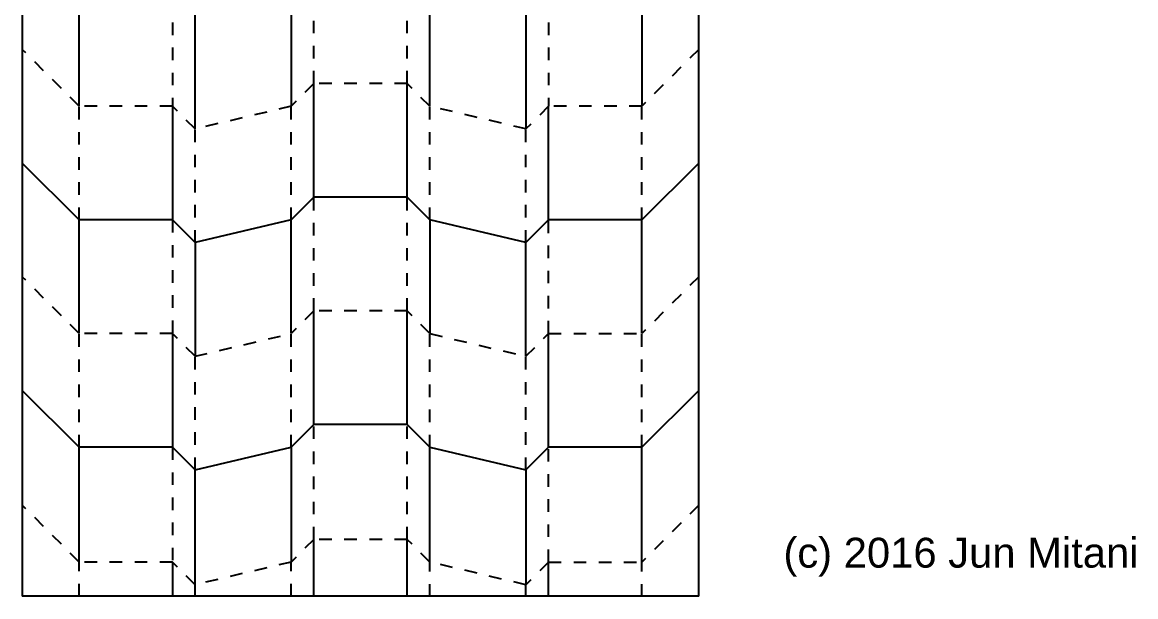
# Model space of a CAD drawing. Extents: x 11 to 192, y -290 to -9.
# Drawn here: x 67 to 192.1, y -289.9 to -225.3 of the extents above; entities that cross this region are included whole.
import ezdxf

# ---------------------------------------------------------------- set-up
doc = ezdxf.new("R2010")
doc.units = 0
for name, pattern in [('AI-LINETYPE-127', [2.822222, 1.411111, -1.411111]), ('AI-LINETYPE-134', [2.822222, 1.411111, -1.411111]), ('AI-LINETYPE-135', [2.822222, 1.411111, -1.411111]), ('AI-LINETYPE-136', [2.822222, 1.411111, -1.411111]), ('AI-LINETYPE-140', [2.822222, 1.411111, -1.411111]), ('AI-LINETYPE-141', [2.822222, 1.411111, -1.411111]), ('AI-LINETYPE-142', [2.822222, 1.411111, -1.411111]), ('AI-LINETYPE-143', [2.822222, 1.411111, -1.411111]), ('AI-LINETYPE-144', [2.822222, 1.411111, -1.411111]), ('AI-LINETYPE-145', [2.822222, 1.411111, -1.411111]), ('AI-LINETYPE-146', [2.822222, 1.411111, -1.411111]), ('AI-LINETYPE-149', [2.822222, 1.411111, -1.411111]), ('AI-LINETYPE-155', [2.822222, 1.411111, -1.411111]), ('AI-LINETYPE-158', [2.822222, 1.411111, -1.411111]), ('AI-LINETYPE-159', [2.822222, 1.411111, -1.411111]), ('AI-LINETYPE-160', [2.822222, 1.411111, -1.411111]), ('AI-LINETYPE-161', [2.822222, 1.411111, -1.411111]), ('AI-LINETYPE-162', [2.822222, 1.411111, -1.411111]), ('AI-LINETYPE-163', [2.822222, 1.411111, -1.411111]), ('AI-LINETYPE-164', [2.822222, 1.411111, -1.411111]), ('AI-LINETYPE-165', [2.822222, 1.411111, -1.411111]), ('AI-LINETYPE-166', [2.822222, 1.411111, -1.411111]), ('AI-LINETYPE-167', [2.822222, 1.411111, -1.411111]), ('AI-LINETYPE-168', [2.822222, 1.411111, -1.411111]), ('AI-LINETYPE-169', [2.822222, 1.411111, -1.411111]), ('AI-LINETYPE-170', [2.822222, 1.411111, -1.411111]), ('AI-LINETYPE-171', [2.822222, 1.411111, -1.411111]), ('AI-LINETYPE-173', [2.822222, 1.411111, -1.411111]), ('AI-LINETYPE-174', [2.822222, 1.411111, -1.411111]), ('AI-LINETYPE-175', [2.822222, 1.411111, -1.411111]), ('AI-LINETYPE-177', [2.822222, 1.411111, -1.411111]), ('AI-LINETYPE-178', [2.822222, 1.411111, -1.411111]), ('AI-LINETYPE-179', [2.822222, 1.411111, -1.411111]), ('AI-LINETYPE-180', [2.822222, 1.411111, -1.411111]), ('AI-LINETYPE-181', [2.822222, 1.411111, -1.411111]), ('AI-LINETYPE-182', [2.822222, 1.411111, -1.411111]), ('AI-LINETYPE-185', [2.822222, 1.411111, -1.411111]), ('AI-LINETYPE-186', [2.822222, 1.411111, -1.411111]), ('AI-LINETYPE-187', [2.822222, 1.411111, -1.411111]), ('AI-LINETYPE-188', [2.822222, 1.411111, -1.411111]), ('AI-LINETYPE-189', [2.822222, 1.411111, -1.411111]), ('AI-LINETYPE-191', [2.822222, 1.411111, -1.411111]), ('AI-LINETYPE-192', [2.822222, 1.411111, -1.411111]), ('AI-LINETYPE-193', [2.822222, 1.411111, -1.411111]), ('AI-LINETYPE-220', [2.822222, 1.411111, -1.411111]), ('AI-LINETYPE-221', [2.822222, 1.411111, -1.411111]), ('AI-LINETYPE-222', [2.822222, 1.411111, -1.411111]), ('AI-LINETYPE-223', [2.822222, 1.411111, -1.411111]), ('AI-LINETYPE-224', [2.822222, 1.411111, -1.411111]), ('AI-LINETYPE-225', [2.822222, 1.411111, -1.411111]), ('AI-LINETYPE-226', [2.822222, 1.411111, -1.411111]), ('AI-LINETYPE-227', [2.822222, 1.411111, -1.411111]), ('AI-LINETYPE-228', [2.822222, 1.411111, -1.411111]), ('AI-LINETYPE-229', [2.822222, 1.411111, -1.411111]), ('AI-LINETYPE-230', [2.822222, 1.411111, -1.411111]), ('AI-LINETYPE-231', [2.822222, 1.411111, -1.411111]), ('AI-LINETYPE-232', [2.822222, 1.411111, -1.411111]), ('AI-LINETYPE-233', [2.822222, 1.411111, -1.411111]), ('AI-LINETYPE-234', [2.822222, 1.411111, -1.411111]), ('AI-LINETYPE-235', [2.822222, 1.411111, -1.411111]), ('AI-LINETYPE-236', [2.822222, 1.411111, -1.411111]), ('AI-LINETYPE-237', [2.822222, 1.411111, -1.411111]), ('AI-LINETYPE-238', [2.822222, 1.411111, -1.411111])]:
    doc.linetypes.add(name, pattern=pattern)
for name, color, linetype in [('CUTLINE', 7, 'CONTINUOUS'), ('MOUNTAINLINE', 7, 'CONTINUOUS'), ('TEXT', 7, 'CONTINUOUS'), ('VALLEYLINE', 7, 'CONTINUOUS')]:
    doc.layers.add(name, color=color, linetype=linetype)

# ---------------------------------------------------------------- blocks, each defined once
blk = doc.blocks.new('BLOCK_5')
at = {"layer": 'CUTLINE', "color": 7}
blk.add_lwpolyline([(143, -289.8), (143, -161.88)], dxfattribs=at)
blk = doc.blocks.new('BLOCK_6')
at = {"layer": 'CUTLINE', "color": 7}
blk.add_lwpolyline([(67.01, -161.88), (67.01, -289.8)], dxfattribs=at)
blk = doc.blocks.new('BLOCK_7')
at = {"layer": 'CUTLINE', "color": 7}
for points in [[(143, -279.54), (143, -279.54)], [(143, -289.8), (67.01, -289.8)]]:
    blk.add_lwpolyline(points, dxfattribs=at)
blk = doc.blocks.new('BLOCK_134')
at = {"layer": 'VALLEYLINE', "color": 7, "linetype": 'AI-LINETYPE-127'}
blk.add_lwpolyline([(123.58, -237.3), (112.79, -234.74)], dxfattribs=at)
blk = doc.blocks.new('BLOCK_141')
at = {"layer": 'VALLEYLINE', "color": 7, "linetype": 'AI-LINETYPE-134'}
blk.add_lwpolyline([(97.21, -234.74), (86.42, -237.3)], dxfattribs=at)
blk = doc.blocks.new('BLOCK_142')
at = {"layer": 'VALLEYLINE', "color": 7, "linetype": 'AI-LINETYPE-135'}
blk.add_lwpolyline([(97.21, -285.97), (86.42, -288.53)], dxfattribs=at)
blk = doc.blocks.new('BLOCK_143')
at = {"layer": 'VALLEYLINE', "color": 7, "linetype": 'AI-LINETYPE-136'}
blk.add_lwpolyline([(123.58, -288.53), (112.79, -285.97)], dxfattribs=at)
blk = doc.blocks.new('BLOCK_147')
at = {"layer": 'VALLEYLINE', "color": 7, "linetype": 'AI-LINETYPE-140'}
blk.add_lwpolyline([(83.87, -216.86), (83.87, -234.74)], dxfattribs=at)
blk = doc.blocks.new('BLOCK_148')
at = {"layer": 'VALLEYLINE', "color": 7, "linetype": 'AI-LINETYPE-141'}
blk.add_lwpolyline([(83.87, -234.74), (73.39, -234.74)], dxfattribs=at)
blk = doc.blocks.new('BLOCK_149')
at = {"layer": 'VALLEYLINE', "color": 7, "linetype": 'AI-LINETYPE-142'}
blk.add_lwpolyline([(73.39, -247.52), (73.39, -234.74)], dxfattribs=at)
blk = doc.blocks.new('BLOCK_150')
at = {"layer": 'VALLEYLINE', "color": 7, "linetype": 'AI-LINETYPE-143'}
blk.add_lwpolyline([(83.87, -247.52), (83.87, -260.29)], dxfattribs=at)
blk = doc.blocks.new('BLOCK_151')
at = {"layer": 'VALLEYLINE', "color": 7, "linetype": 'AI-LINETYPE-144'}
blk.add_lwpolyline([(73.39, -273.07), (73.39, -260.29)], dxfattribs=at)
blk = doc.blocks.new('BLOCK_152')
at = {"layer": 'VALLEYLINE', "color": 7, "linetype": 'AI-LINETYPE-145'}
blk.add_lwpolyline([(83.87, -273.07), (83.87, -285.97)], dxfattribs=at)
blk = doc.blocks.new('BLOCK_153')
at = {"layer": 'VALLEYLINE', "color": 7, "linetype": 'AI-LINETYPE-146'}
blk.add_lwpolyline([(83.87, -285.97), (73.39, -285.97)], dxfattribs=at)
blk = doc.blocks.new('BLOCK_156')
at = {"layer": 'VALLEYLINE', "color": 7, "linetype": 'AI-LINETYPE-149'}
blk.add_lwpolyline([(126.13, -216.86), (126.13, -234.74)], dxfattribs=at)
blk = doc.blocks.new('BLOCK_162')
at = {"layer": 'VALLEYLINE', "color": 7, "linetype": 'AI-LINETYPE-155'}
blk.add_lwpolyline([(136.61, -234.74), (126.13, -234.74)], dxfattribs=at)
blk = doc.blocks.new('BLOCK_165')
at = {"layer": 'VALLEYLINE', "color": 7, "linetype": 'AI-LINETYPE-158'}
blk.add_lwpolyline([(142.99, -228.35), (136.61, -234.74)], dxfattribs=at)
blk = doc.blocks.new('BLOCK_166')
at = {"layer": 'VALLEYLINE', "color": 7, "linetype": 'AI-LINETYPE-159'}
blk.add_lwpolyline([(136.61, -247.52), (136.61, -234.74)], dxfattribs=at)
blk = doc.blocks.new('BLOCK_167')
at = {"layer": 'VALLEYLINE', "color": 7, "linetype": 'AI-LINETYPE-160'}
blk.add_lwpolyline([(143, -253.9), (136.61, -260.29)], dxfattribs=at)
blk = doc.blocks.new('BLOCK_168')
at = {"layer": 'VALLEYLINE', "color": 7, "linetype": 'AI-LINETYPE-161'}
blk.add_lwpolyline([(136.61, -273.07), (136.61, -260.29)], dxfattribs=at)
blk = doc.blocks.new('BLOCK_169')
at = {"layer": 'VALLEYLINE', "color": 7, "linetype": 'AI-LINETYPE-162'}
blk.add_lwpolyline([(126.13, -260.29), (136.61, -260.29)], dxfattribs=at)
blk = doc.blocks.new('BLOCK_170')
at = {"layer": 'VALLEYLINE', "color": 7, "linetype": 'AI-LINETYPE-163'}
blk.add_lwpolyline([(143, -279.58), (136.61, -285.97)], dxfattribs=at)
blk = doc.blocks.new('BLOCK_171')
at = {"layer": 'VALLEYLINE', "color": 7, "linetype": 'AI-LINETYPE-164'}
blk.add_lwpolyline([(126.13, -285.97), (136.61, -285.97)], dxfattribs=at)
blk = doc.blocks.new('BLOCK_172')
at = {"layer": 'VALLEYLINE', "color": 7, "linetype": 'AI-LINETYPE-165'}
blk.add_lwpolyline([(126.13, -260.29), (126.13, -247.52)], dxfattribs=at)
blk = doc.blocks.new('BLOCK_173')
at = {"layer": 'VALLEYLINE', "color": 7, "linetype": 'AI-LINETYPE-166'}
blk.add_lwpolyline([(123.58, -250.07), (123.58, -237.3)], dxfattribs=at)
blk = doc.blocks.new('BLOCK_174')
at = {"layer": 'VALLEYLINE', "color": 7, "linetype": 'AI-LINETYPE-167'}
blk.add_lwpolyline([(126.13, -285.97), (126.13, -273.07)], dxfattribs=at)
blk = doc.blocks.new('BLOCK_175')
at = {"layer": 'VALLEYLINE', "color": 7, "linetype": 'AI-LINETYPE-168'}
blk.add_lwpolyline([(123.58, -275.62), (123.58, -262.85)], dxfattribs=at)
blk = doc.blocks.new('BLOCK_176')
at = {"layer": 'VALLEYLINE', "color": 7, "linetype": 'AI-LINETYPE-169'}
blk.add_lwpolyline([(112.79, -247.52), (112.79, -234.74)], dxfattribs=at)
blk = doc.blocks.new('BLOCK_177')
at = {"layer": 'VALLEYLINE', "color": 7, "linetype": 'AI-LINETYPE-170'}
blk.add_lwpolyline([(112.79, -273.07), (112.79, -260.29)], dxfattribs=at)
blk = doc.blocks.new('BLOCK_178')
at = {"layer": 'VALLEYLINE', "color": 7, "linetype": 'AI-LINETYPE-171'}
blk.add_lwpolyline([(112.79, -260.29), (123.58, -262.85)], dxfattribs=at)
blk = doc.blocks.new('BLOCK_180')
at = {"layer": 'VALLEYLINE', "color": 7, "linetype": 'AI-LINETYPE-173'}
blk.add_lwpolyline([(110.24, -232.19), (110.24, -219.41)], dxfattribs=at)
blk = doc.blocks.new('BLOCK_181')
at = {"layer": 'VALLEYLINE', "color": 7, "linetype": 'AI-LINETYPE-174'}
blk.add_lwpolyline([(110.24, -257.74), (110.24, -244.96)], dxfattribs=at)
blk = doc.blocks.new('BLOCK_182')
at = {"layer": 'VALLEYLINE', "color": 7, "linetype": 'AI-LINETYPE-175'}
blk.add_lwpolyline([(110.24, -283.42), (110.24, -270.51)], dxfattribs=at)
blk = doc.blocks.new('BLOCK_184')
at = {"layer": 'VALLEYLINE', "color": 7, "linetype": 'AI-LINETYPE-177'}
blk.add_lwpolyline([(99.76, -232.19), (99.76, -219.41)], dxfattribs=at)
blk = doc.blocks.new('BLOCK_185')
at = {"layer": 'VALLEYLINE', "color": 7, "linetype": 'AI-LINETYPE-178'}
blk.add_lwpolyline([(110.24, -232.19), (99.76, -232.19)], dxfattribs=at)
blk = doc.blocks.new('BLOCK_186')
at = {"layer": 'VALLEYLINE', "color": 7, "linetype": 'AI-LINETYPE-179'}
blk.add_lwpolyline([(99.76, -257.74), (99.76, -244.96)], dxfattribs=at)
blk = doc.blocks.new('BLOCK_187')
at = {"layer": 'VALLEYLINE', "color": 7, "linetype": 'AI-LINETYPE-180'}
blk.add_lwpolyline([(110.24, -257.74), (99.76, -257.74)], dxfattribs=at)
blk = doc.blocks.new('BLOCK_188')
at = {"layer": 'VALLEYLINE', "color": 7, "linetype": 'AI-LINETYPE-181'}
blk.add_lwpolyline([(99.76, -283.42), (99.76, -270.51)], dxfattribs=at)
blk = doc.blocks.new('BLOCK_189')
at = {"layer": 'VALLEYLINE', "color": 7, "linetype": 'AI-LINETYPE-182'}
blk.add_lwpolyline([(110.24, -283.42), (99.76, -283.42)], dxfattribs=at)
blk = doc.blocks.new('BLOCK_192')
at = {"layer": 'VALLEYLINE', "color": 7, "linetype": 'AI-LINETYPE-185'}
blk.add_lwpolyline([(97.21, -247.52), (97.21, -234.74)], dxfattribs=at)
blk = doc.blocks.new('BLOCK_193')
at = {"layer": 'VALLEYLINE', "color": 7, "linetype": 'AI-LINETYPE-186'}
blk.add_lwpolyline([(97.21, -273.07), (97.21, -260.29)], dxfattribs=at)
blk = doc.blocks.new('BLOCK_194')
at = {"layer": 'VALLEYLINE', "color": 7, "linetype": 'AI-LINETYPE-187'}
blk.add_lwpolyline([(86.42, -250.07), (86.42, -237.3)], dxfattribs=at)
blk = doc.blocks.new('BLOCK_195')
at = {"layer": 'VALLEYLINE', "color": 7, "linetype": 'AI-LINETYPE-188'}
blk.add_lwpolyline([(86.42, -262.85), (97.21, -260.29)], dxfattribs=at)
blk = doc.blocks.new('BLOCK_196')
at = {"layer": 'VALLEYLINE', "color": 7, "linetype": 'AI-LINETYPE-189'}
blk.add_lwpolyline([(86.42, -275.62), (86.42, -262.85)], dxfattribs=at)
blk = doc.blocks.new('BLOCK_198')
at = {"layer": 'VALLEYLINE', "color": 7, "linetype": 'AI-LINETYPE-191'}
blk.add_lwpolyline([(73.39, -234.74), (67.01, -228.35)], dxfattribs=at)
blk = doc.blocks.new('BLOCK_199')
at = {"layer": 'VALLEYLINE', "color": 7, "linetype": 'AI-LINETYPE-192'}
blk.add_lwpolyline([(73.39, -260.29), (67.01, -253.9)], dxfattribs=at)
blk = doc.blocks.new('BLOCK_200')
at = {"layer": 'VALLEYLINE', "color": 7, "linetype": 'AI-LINETYPE-193'}
blk.add_lwpolyline([(73.39, -285.97), (67.01, -279.58)], dxfattribs=at)
blk = doc.blocks.new('BLOCK_227')
at = {"layer": 'VALLEYLINE', "color": 7, "linetype": 'AI-LINETYPE-220'}
blk.add_lwpolyline([(83.87, -260.29), (73.39, -260.29)], dxfattribs=at)
blk = doc.blocks.new('BLOCK_228')
at = {"layer": 'VALLEYLINE', "color": 7, "linetype": 'AI-LINETYPE-221'}
blk.add_lwpolyline([(126.13, -234.74), (123.58, -237.3)], dxfattribs=at)
blk = doc.blocks.new('BLOCK_229')
at = {"layer": 'VALLEYLINE', "color": 7, "linetype": 'AI-LINETYPE-222'}
blk.add_lwpolyline([(123.58, -262.85), (126.13, -260.29)], dxfattribs=at)
blk = doc.blocks.new('BLOCK_230')
at = {"layer": 'VALLEYLINE', "color": 7, "linetype": 'AI-LINETYPE-223'}
blk.add_lwpolyline([(112.79, -289.87), (112.79, -285.97)], dxfattribs=at)
blk = doc.blocks.new('BLOCK_231')
at = {"layer": 'VALLEYLINE', "color": 7, "linetype": 'AI-LINETYPE-224'}
blk.add_lwpolyline([(112.79, -234.74), (110.24, -232.19)], dxfattribs=at)
blk = doc.blocks.new('BLOCK_232')
at = {"layer": 'VALLEYLINE', "color": 7, "linetype": 'AI-LINETYPE-225'}
blk.add_lwpolyline([(112.79, -260.29), (110.24, -257.74)], dxfattribs=at)
blk = doc.blocks.new('BLOCK_233')
at = {"layer": 'VALLEYLINE', "color": 7, "linetype": 'AI-LINETYPE-226'}
blk.add_lwpolyline([(112.79, -285.97), (110.24, -283.42)], dxfattribs=at)
blk = doc.blocks.new('BLOCK_234')
at = {"layer": 'VALLEYLINE', "color": 7, "linetype": 'AI-LINETYPE-227'}
blk.add_lwpolyline([(99.76, -232.19), (97.21, -234.74)], dxfattribs=at)
blk = doc.blocks.new('BLOCK_235')
at = {"layer": 'VALLEYLINE', "color": 7, "linetype": 'AI-LINETYPE-228'}
blk.add_lwpolyline([(99.76, -257.74), (97.21, -260.29)], dxfattribs=at)
blk = doc.blocks.new('BLOCK_236')
at = {"layer": 'VALLEYLINE', "color": 7, "linetype": 'AI-LINETYPE-229'}
blk.add_lwpolyline([(86.42, -237.3), (83.87, -234.74)], dxfattribs=at)
blk = doc.blocks.new('BLOCK_237')
at = {"layer": 'VALLEYLINE', "color": 7, "linetype": 'AI-LINETYPE-230'}
blk.add_lwpolyline([(86.42, -262.85), (83.87, -260.29)], dxfattribs=at)
blk = doc.blocks.new('BLOCK_238')
at = {"layer": 'VALLEYLINE', "color": 7, "linetype": 'AI-LINETYPE-231'}
blk.add_lwpolyline([(73.39, -289.83), (73.39, -285.97)], dxfattribs=at)
blk = doc.blocks.new('BLOCK_239')
at = {"layer": 'VALLEYLINE', "color": 7, "linetype": 'AI-LINETYPE-232'}
blk.add_lwpolyline([(136.61, -289.87), (136.61, -285.97)], dxfattribs=at)
blk = doc.blocks.new('BLOCK_240')
at = {"layer": 'VALLEYLINE', "color": 7, "linetype": 'AI-LINETYPE-233'}
blk.add_lwpolyline([(126.13, -285.97), (123.58, -288.53)], dxfattribs=at)
blk = doc.blocks.new('BLOCK_241')
at = {"layer": 'VALLEYLINE', "color": 7, "linetype": 'AI-LINETYPE-234'}
blk.add_lwpolyline([(99.76, -283.42), (97.21, -285.97)], dxfattribs=at)
blk = doc.blocks.new('BLOCK_242')
at = {"layer": 'VALLEYLINE', "color": 7, "linetype": 'AI-LINETYPE-235'}
blk.add_lwpolyline([(97.21, -289.83), (97.21, -285.97)], dxfattribs=at)
blk = doc.blocks.new('BLOCK_243')
at = {"layer": 'VALLEYLINE', "color": 7, "linetype": 'AI-LINETYPE-236'}
blk.add_lwpolyline([(86.42, -288.53), (83.87, -285.97)], dxfattribs=at)
blk = doc.blocks.new('BLOCK_349')
at = {"layer": 'MOUNTAINLINE', "color": 7}
blk.add_lwpolyline([(112.79, -234.74), (112.79, -216.86)], dxfattribs=at)
blk = doc.blocks.new('BLOCK_350')
at = {"layer": 'MOUNTAINLINE', "color": 7}
blk.add_lwpolyline([(123.58, -214.3), (123.58, -237.3)], dxfattribs=at)
blk = doc.blocks.new('BLOCK_357')
at = {"layer": 'MOUNTAINLINE', "color": 7}
blk.add_lwpolyline([(86.42, -237.3), (86.43, -214.3)], dxfattribs=at)
blk = doc.blocks.new('BLOCK_358')
at = {"layer": 'MOUNTAINLINE', "color": 7}
blk.add_lwpolyline([(97.21, -216.86), (97.21, -234.74)], dxfattribs=at)
blk = doc.blocks.new('BLOCK_359')
at = {"layer": 'MOUNTAINLINE', "color": 7}
blk.add_lwpolyline([(86.42, -275.62), (97.21, -273.07)], dxfattribs=at)
blk = doc.blocks.new('BLOCK_360')
at = {"layer": 'MOUNTAINLINE', "color": 7}
blk.add_lwpolyline([(97.21, -273.07), (97.21, -285.97)], dxfattribs=at)
blk = doc.blocks.new('BLOCK_361')
at = {"layer": 'MOUNTAINLINE', "color": 7}
blk.add_lwpolyline([(86.42, -288.53), (86.42, -275.62)], dxfattribs=at)
blk = doc.blocks.new('BLOCK_362')
at = {"layer": 'MOUNTAINLINE', "color": 7}
blk.add_lwpolyline([(112.79, -285.97), (112.79, -273.07)], dxfattribs=at)
blk = doc.blocks.new('BLOCK_363')
at = {"layer": 'MOUNTAINLINE', "color": 7}
blk.add_lwpolyline([(112.79, -273.07), (123.58, -275.62)], dxfattribs=at)
blk = doc.blocks.new('BLOCK_364')
at = {"layer": 'MOUNTAINLINE', "color": 7}
blk.add_lwpolyline([(123.58, -275.62), (123.58, -288.53)], dxfattribs=at)
blk = doc.blocks.new('BLOCK_372')
at = {"layer": 'MOUNTAINLINE', "color": 7}
blk.add_lwpolyline([(73.39, -234.74), (73.39, -216.86)], dxfattribs=at)
blk = doc.blocks.new('BLOCK_373')
at = {"layer": 'MOUNTAINLINE', "color": 7}
blk.add_lwpolyline([(83.87, -234.74), (83.87, -247.52)], dxfattribs=at)
blk = doc.blocks.new('BLOCK_374')
at = {"layer": 'MOUNTAINLINE', "color": 7}
blk.add_lwpolyline([(83.87, -247.52), (73.39, -247.52)], dxfattribs=at)
blk = doc.blocks.new('BLOCK_375')
at = {"layer": 'MOUNTAINLINE', "color": 7}
blk.add_lwpolyline([(73.39, -260.29), (73.39, -247.52)], dxfattribs=at)
blk = doc.blocks.new('BLOCK_376')
at = {"layer": 'MOUNTAINLINE', "color": 7}
blk.add_lwpolyline([(83.87, -260.29), (83.87, -273.07)], dxfattribs=at)
blk = doc.blocks.new('BLOCK_377')
at = {"layer": 'MOUNTAINLINE', "color": 7}
blk.add_lwpolyline([(83.87, -273.07), (73.39, -273.07)], dxfattribs=at)
blk = doc.blocks.new('BLOCK_378')
at = {"layer": 'MOUNTAINLINE', "color": 7}
blk.add_lwpolyline([(73.39, -285.97), (73.39, -273.07)], dxfattribs=at)
blk = doc.blocks.new('BLOCK_379')
at = {"layer": 'MOUNTAINLINE', "color": 7}
blk.add_lwpolyline([(83.87, -285.97), (83.87, -289.87)], dxfattribs=at)
blk = doc.blocks.new('BLOCK_392')
at = {"layer": 'MOUNTAINLINE', "color": 7}
blk.add_lwpolyline([(136.61, -216.86), (136.61, -234.74)], dxfattribs=at)
blk = doc.blocks.new('BLOCK_395')
at = {"layer": 'MOUNTAINLINE', "color": 7}
blk.add_lwpolyline([(142.99, -241.13), (136.61, -247.52)], dxfattribs=at)
blk = doc.blocks.new('BLOCK_396')
at = {"layer": 'MOUNTAINLINE', "color": 7}
blk.add_lwpolyline([(126.13, -247.52), (126.13, -234.74)], dxfattribs=at)
blk = doc.blocks.new('BLOCK_397')
at = {"layer": 'MOUNTAINLINE', "color": 7}
blk.add_lwpolyline([(136.61, -247.52), (126.13, -247.52)], dxfattribs=at)
blk = doc.blocks.new('BLOCK_398')
at = {"layer": 'MOUNTAINLINE', "color": 7}
blk.add_lwpolyline([(136.61, -260.29), (136.61, -247.52)], dxfattribs=at)
blk = doc.blocks.new('BLOCK_399')
at = {"layer": 'MOUNTAINLINE', "color": 7}
blk.add_lwpolyline([(143, -266.68), (136.61, -273.07)], dxfattribs=at)
blk = doc.blocks.new('BLOCK_400')
at = {"layer": 'MOUNTAINLINE', "color": 7}
blk.add_lwpolyline([(126.13, -273.07), (126.13, -260.29)], dxfattribs=at)
blk = doc.blocks.new('BLOCK_401')
at = {"layer": 'MOUNTAINLINE', "color": 7}
blk.add_lwpolyline([(136.61, -273.07), (126.13, -273.07)], dxfattribs=at)
blk = doc.blocks.new('BLOCK_402')
at = {"layer": 'MOUNTAINLINE', "color": 7}
blk.add_lwpolyline([(136.61, -285.97), (136.61, -273.07)], dxfattribs=at)
blk = doc.blocks.new('BLOCK_403')
at = {"layer": 'MOUNTAINLINE', "color": 7}
blk.add_lwpolyline([(126.13, -289.73), (126.13, -285.97)], dxfattribs=at)
blk = doc.blocks.new('BLOCK_404')
at = {"layer": 'MOUNTAINLINE', "color": 7}
blk.add_lwpolyline([(126.13, -247.52), (123.58, -250.07)], dxfattribs=at)
blk = doc.blocks.new('BLOCK_405')
at = {"layer": 'MOUNTAINLINE', "color": 7}
blk.add_lwpolyline([(126.13, -273.07), (123.58, -275.62)], dxfattribs=at)
blk = doc.blocks.new('BLOCK_406')
at = {"layer": 'MOUNTAINLINE', "color": 7}
blk.add_lwpolyline([(123.58, -250.07), (112.79, -247.52)], dxfattribs=at)
blk = doc.blocks.new('BLOCK_407')
at = {"layer": 'MOUNTAINLINE', "color": 7}
blk.add_lwpolyline([(123.58, -262.85), (123.58, -250.07)], dxfattribs=at)
blk = doc.blocks.new('BLOCK_410')
at = {"layer": 'MOUNTAINLINE', "color": 7}
blk.add_lwpolyline([(110.24, -244.96), (110.24, -232.19)], dxfattribs=at)
blk = doc.blocks.new('BLOCK_411')
at = {"layer": 'MOUNTAINLINE', "color": 7}
blk.add_lwpolyline([(112.79, -247.52), (110.24, -244.96)], dxfattribs=at)
blk = doc.blocks.new('BLOCK_412')
at = {"layer": 'MOUNTAINLINE', "color": 7}
blk.add_lwpolyline([(112.79, -247.52), (112.79, -260.29)], dxfattribs=at)
blk = doc.blocks.new('BLOCK_413')
at = {"layer": 'MOUNTAINLINE', "color": 7}
blk.add_lwpolyline([(110.24, -270.51), (110.24, -257.74)], dxfattribs=at)
blk = doc.blocks.new('BLOCK_414')
at = {"layer": 'MOUNTAINLINE', "color": 7}
blk.add_lwpolyline([(112.79, -273.07), (110.24, -270.51)], dxfattribs=at)
blk = doc.blocks.new('BLOCK_415')
at = {"layer": 'MOUNTAINLINE', "color": 7}
blk.add_lwpolyline([(110.24, -289.87), (110.24, -283.42)], dxfattribs=at)
blk = doc.blocks.new('BLOCK_418')
at = {"layer": 'MOUNTAINLINE', "color": 7}
blk.add_lwpolyline([(99.76, -244.96), (99.76, -232.19)], dxfattribs=at)
blk = doc.blocks.new('BLOCK_419')
at = {"layer": 'MOUNTAINLINE', "color": 7}
blk.add_lwpolyline([(110.24, -244.96), (99.76, -244.96)], dxfattribs=at)
blk = doc.blocks.new('BLOCK_420')
at = {"layer": 'MOUNTAINLINE', "color": 7}
blk.add_lwpolyline([(99.76, -270.51), (99.76, -257.74)], dxfattribs=at)
blk = doc.blocks.new('BLOCK_421')
at = {"layer": 'MOUNTAINLINE', "color": 7}
blk.add_lwpolyline([(110.24, -270.51), (99.76, -270.51)], dxfattribs=at)
blk = doc.blocks.new('BLOCK_422')
at = {"layer": 'MOUNTAINLINE', "color": 7}
blk.add_lwpolyline([(99.76, -289.83), (99.76, -283.42)], dxfattribs=at)
blk = doc.blocks.new('BLOCK_427')
at = {"layer": 'MOUNTAINLINE', "color": 7}
blk.add_lwpolyline([(99.76, -244.96), (97.21, -247.52)], dxfattribs=at)
blk = doc.blocks.new('BLOCK_428')
at = {"layer": 'MOUNTAINLINE', "color": 7}
blk.add_lwpolyline([(97.21, -260.29), (97.21, -247.52)], dxfattribs=at)
blk = doc.blocks.new('BLOCK_429')
at = {"layer": 'MOUNTAINLINE', "color": 7}
blk.add_lwpolyline([(99.76, -270.51), (97.21, -273.07)], dxfattribs=at)
blk = doc.blocks.new('BLOCK_430')
at = {"layer": 'MOUNTAINLINE', "color": 7}
blk.add_lwpolyline([(97.21, -247.52), (86.42, -250.07)], dxfattribs=at)
blk = doc.blocks.new('BLOCK_433')
at = {"layer": 'MOUNTAINLINE', "color": 7}
blk.add_lwpolyline([(86.42, -250.07), (83.87, -247.52)], dxfattribs=at)
blk = doc.blocks.new('BLOCK_434')
at = {"layer": 'MOUNTAINLINE', "color": 7}
blk.add_lwpolyline([(86.42, -250.07), (86.42, -262.85)], dxfattribs=at)
blk = doc.blocks.new('BLOCK_435')
at = {"layer": 'MOUNTAINLINE', "color": 7}
blk.add_lwpolyline([(86.42, -275.62), (83.87, -273.07)], dxfattribs=at)
blk = doc.blocks.new('BLOCK_438')
at = {"layer": 'MOUNTAINLINE', "color": 7}
blk.add_lwpolyline([(73.39, -247.52), (67.01, -241.13)], dxfattribs=at)
blk = doc.blocks.new('BLOCK_439')
at = {"layer": 'MOUNTAINLINE', "color": 7}
blk.add_lwpolyline([(73.39, -273.07), (67.01, -266.68)], dxfattribs=at)
blk = doc.blocks.new('BLOCK_441')
at = {"layer": 'MOUNTAINLINE', "color": 7}
for points in [[(67.01, -279.54), (67.01, -279.54)], [(67.01, -289.8), (67.01, -289.8)]]:
    blk.add_lwpolyline(points, dxfattribs=at)
blk = doc.blocks.new('BLOCK_442')
at = {"layer": 'MOUNTAINLINE', "color": 7, "linetype": 'AI-LINETYPE-237'}
blk.add_lwpolyline([(123.58, -289.83), (123.58, -288.49)], dxfattribs=at)
blk = doc.blocks.new('BLOCK_443')
at = {"layer": 'MOUNTAINLINE', "color": 7, "linetype": 'AI-LINETYPE-238'}
blk.add_lwpolyline([(86.43, -289.83), (86.43, -288.49)], dxfattribs=at)

msp = doc.modelspace()

# ---------------------------------------------------------------- block references
at = {"layer": 'CUTLINE'}
for name in ['BLOCK_6', 'BLOCK_5', 'BLOCK_7']:
    msp.add_blockref(name, (0, 0), dxfattribs=at)
at = {"layer": 'MOUNTAINLINE'}
for name in ['BLOCK_357', 'BLOCK_350', 'BLOCK_372', 'BLOCK_358', 'BLOCK_349', 'BLOCK_392', 'BLOCK_418', 'BLOCK_410', 'BLOCK_373', 'BLOCK_396', 'BLOCK_438', 'BLOCK_395', 'BLOCK_427', 'BLOCK_419', 'BLOCK_411', 'BLOCK_374', 'BLOCK_375', 'BLOCK_433', 'BLOCK_430', 'BLOCK_428', 'BLOCK_406', 'BLOCK_412', 'BLOCK_404', 'BLOCK_397', 'BLOCK_398', 'BLOCK_434', 'BLOCK_407', 'BLOCK_420', 'BLOCK_413', 'BLOCK_376', 'BLOCK_400', 'BLOCK_439', 'BLOCK_399', 'BLOCK_429', 'BLOCK_421', 'BLOCK_414', 'BLOCK_377', 'BLOCK_378', 'BLOCK_435', 'BLOCK_359', 'BLOCK_360', 'BLOCK_362', 'BLOCK_363', 'BLOCK_405', 'BLOCK_401', 'BLOCK_402', 'BLOCK_361', 'BLOCK_364', 'BLOCK_441', 'BLOCK_422', 'BLOCK_415', 'BLOCK_379', 'BLOCK_403', 'BLOCK_443', 'BLOCK_442']:
    msp.add_blockref(name, (0, 0), dxfattribs=at)
at = {"layer": 'VALLEYLINE'}
for name in ['BLOCK_147', 'BLOCK_156', 'BLOCK_184', 'BLOCK_180', 'BLOCK_198', 'BLOCK_165', 'BLOCK_234', 'BLOCK_185', 'BLOCK_231', 'BLOCK_148', 'BLOCK_149', 'BLOCK_236', 'BLOCK_141', 'BLOCK_192', 'BLOCK_134', 'BLOCK_176', 'BLOCK_228', 'BLOCK_162', 'BLOCK_166', 'BLOCK_194', 'BLOCK_173', 'BLOCK_186', 'BLOCK_181', 'BLOCK_150', 'BLOCK_172', 'BLOCK_199', 'BLOCK_167', 'BLOCK_235', 'BLOCK_187', 'BLOCK_232', 'BLOCK_151', 'BLOCK_227', 'BLOCK_237', 'BLOCK_195', 'BLOCK_193', 'BLOCK_177', 'BLOCK_178', 'BLOCK_229', 'BLOCK_169', 'BLOCK_168', 'BLOCK_196', 'BLOCK_175', 'BLOCK_188', 'BLOCK_182', 'BLOCK_152', 'BLOCK_174', 'BLOCK_200', 'BLOCK_170', 'BLOCK_241', 'BLOCK_189', 'BLOCK_233', 'BLOCK_153', 'BLOCK_238', 'BLOCK_243', 'BLOCK_142', 'BLOCK_242', 'BLOCK_143', 'BLOCK_230', 'BLOCK_240', 'BLOCK_171', 'BLOCK_239']:
    msp.add_blockref(name, (0, 0), dxfattribs=at)

# ---------------------------------------------------------------- texts
at = {"layer": 'TEXT', "color": 7, "insert": (152.51, -287.61), "char_height": 3.3584, "attachment_point": 7}
msp.add_mtext('\\fArial|b0|i0|c0|p34;\\W1;(c) 2016 Jun Mitani', dxfattribs=at)

doc.saveas('drawing.dxf')
